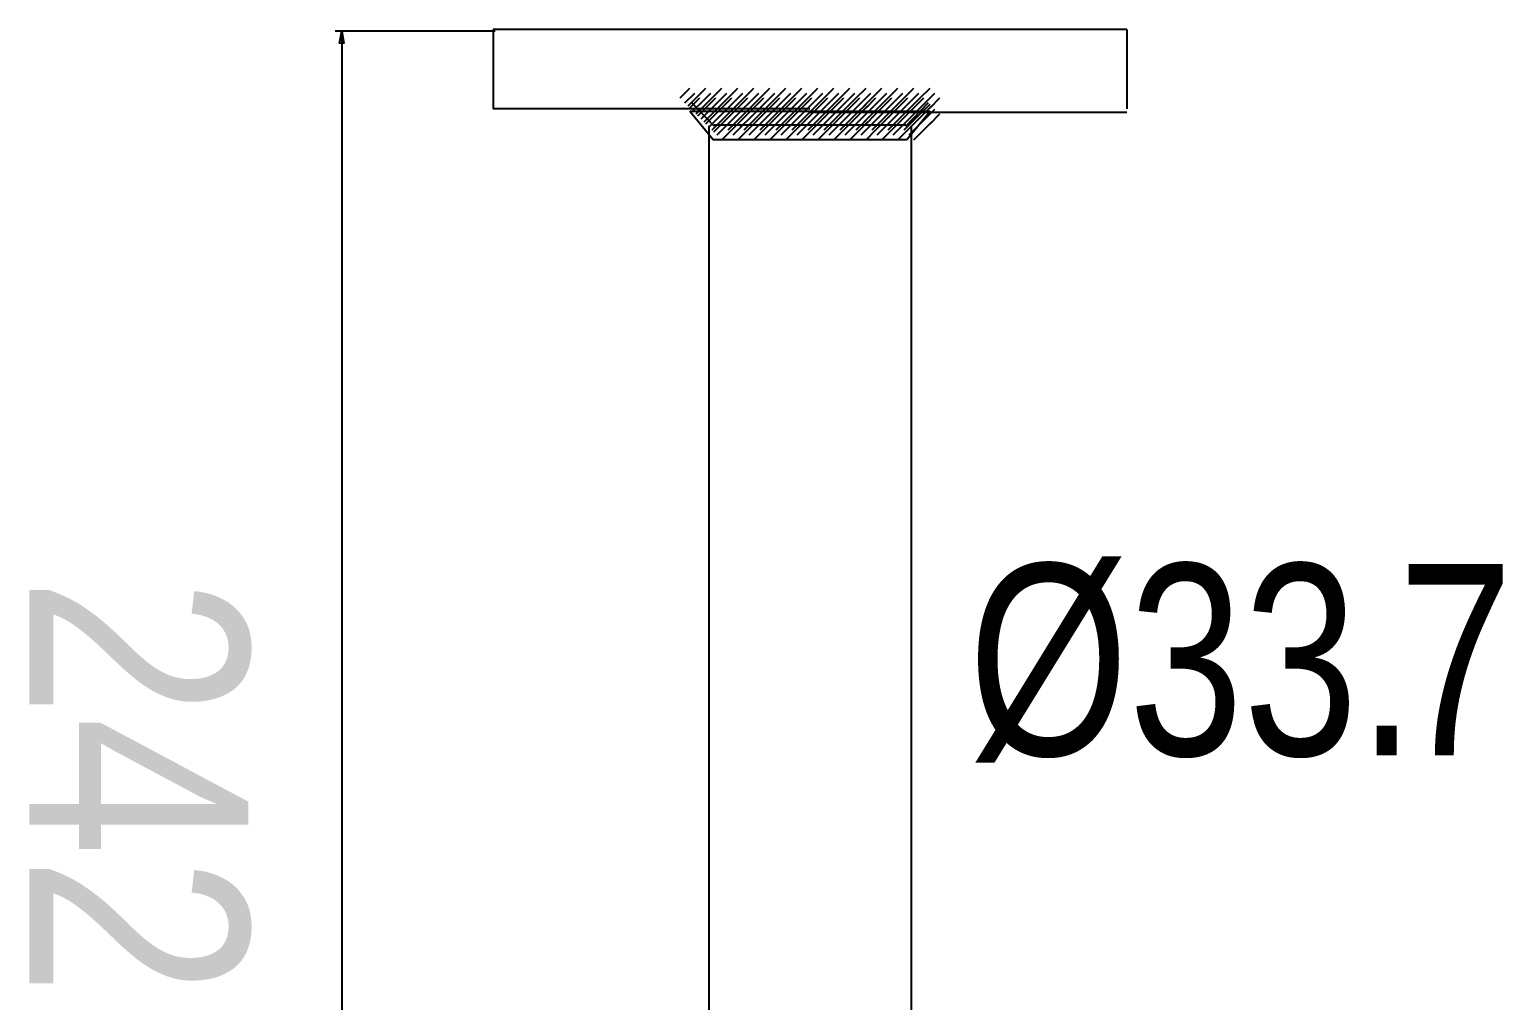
# Model space of a CAD drawing. Extents: x 5 to 166, y 5 to 337.
# Drawn here: x 5.3 to 67, y 36.9 to 77.6 of the extents above; entities that cross this region are included whole.
import ezdxf

# ---------------------------------------------------------------- set-up
doc = ezdxf.new("R2010")
doc.units = 0
doc.layers.add('LIVELLO_1', color=160, linetype='Continuous')
doc.styles.add('STD', font='txt')

# ---------------------------------------------------------------- blocks, each defined once
blk = doc.blocks.new('AI9-BLK319')
at = {"layer": 'LIVELLO_1', "color": 7}
for p, q in [((3.948682, -0.356912), (4.360371, 0.058567)), ((4.154527, -0.561551), (4.56811, -0.148139)), ((4.360371, -0.768601), (4.773955, -0.356912))]:
    blk.add_line(p, q, dxfattribs=at)
blk = doc.blocks.new('AI9-BLK318')
at = {"layer": 'LIVELLO_1', "color": 7}
blk.add_blockref('AI9-BLK319', (0, 0), dxfattribs=at)
blk = doc.blocks.new('AI9-BLK317')
at = {"layer": 'LIVELLO_1', "color": 7}
for p, q in [((4.202414, -0.18638), (4.61393, 0.225309)), ((4.408086, -0.395152), (4.82167, 0.018259)), ((4.61393, -0.600136), (5.027514, -0.18638))]:
    blk.add_line(p, q, dxfattribs=at)
blk = doc.blocks.new('AI9-BLK316')
at = {"layer": 'LIVELLO_1', "color": 7}
blk.add_blockref('AI9-BLK317', (0, 0), dxfattribs=at)
blk = doc.blocks.new('AI9-BLK315')
at = {"layer": 'LIVELLO_1', "color": 7}
for p, q in [((4.369931, 0.021876), (4.783343, 0.433565)), ((4.575604, -0.186552), (4.989187, 0.22686)), ((4.783343, -0.391535), (5.195032, 0.021876))]:
    blk.add_line(p, q, dxfattribs=at)
blk = doc.blocks.new('AI9-BLK314')
at = {"layer": 'LIVELLO_1', "color": 7}
blk.add_blockref('AI9-BLK315', (0, 0), dxfattribs=at)
blk = doc.blocks.new('AI9-BLK311')
at = {"layer": 'LIVELLO_1', "color": 7}
for p, q in [((3.275855, -0.356912), (3.6903, 0.058567)), ((3.483594, -0.561551), (3.896145, -0.148139)), ((3.6903, -0.768601), (4.103884, -0.356912))]:
    blk.add_line(p, q, dxfattribs=at)
blk = doc.blocks.new('AI9-BLK310')
at = {"layer": 'LIVELLO_1', "color": 7}
blk.add_blockref('AI9-BLK311', (0, 0), dxfattribs=at)
blk = doc.blocks.new('AI9-BLK309')
at = {"layer": 'LIVELLO_1', "color": 7}
for p, q in [((3.613647, -0.18638), (4.025336, 0.225309)), ((3.819491, -0.395152), (4.23118, 0.018259)), ((4.025336, -0.600136), (4.438919, -0.18638))]:
    blk.add_line(p, q, dxfattribs=at)
blk = doc.blocks.new('AI9-BLK308')
at = {"layer": 'LIVELLO_1', "color": 7}
blk.add_blockref('AI9-BLK309', (0, 0), dxfattribs=at)
blk = doc.blocks.new('AI9-BLK307')
at = {"layer": 'LIVELLO_1', "color": 7}
for p, q in [((3.948682, 0.021876), (4.360371, 0.433565)), ((4.154527, -0.186552), (4.56811, 0.22686)), ((4.360371, -0.391535), (4.773955, 0.021876))]:
    blk.add_line(p, q, dxfattribs=at)
blk = doc.blocks.new('AI9-BLK306')
at = {"layer": 'LIVELLO_1', "color": 7}
blk.add_blockref('AI9-BLK307', (0, 0), dxfattribs=at)
blk = doc.blocks.new('AI9-BLK305')
at = {"layer": 'LIVELLO_1', "color": 7}
for p, q in [((4.202414, 0.209462), (4.61393, 0.621151)), ((4.408086, 0.002756), (4.82167, 0.414445)), ((4.61393, -0.20395), (5.027514, 0.209462))]:
    blk.add_line(p, q, dxfattribs=at)
blk = doc.blocks.new('AI9-BLK304')
at = {"layer": 'LIVELLO_1', "color": 7}
blk.add_blockref('AI9-BLK305', (0, 0), dxfattribs=at)
blk = doc.blocks.new('AI9-BLK303')
at = {"layer": 'LIVELLO_1', "color": 7}
for p, q in [((4.369931, 0.37586), (4.783343, 0.789616)), ((4.575604, 0.169154), (4.989187, 0.580843)), ((4.783343, -0.037552), (5.195032, 0.37586))]:
    blk.add_line(p, q, dxfattribs=at)
blk = doc.blocks.new('AI9-BLK302')
at = {"layer": 'LIVELLO_1', "color": 7}
blk.add_blockref('AI9-BLK303', (0, 0), dxfattribs=at)
blk = doc.blocks.new('AI9-BLK301')
at = {"layer": 'LIVELLO_1', "color": 7}
for p, q in [((2.605784, -0.356912), (3.019196, 0.058567)), ((2.813351, -0.561551), (3.22504, -0.148139)), ((3.019196, -0.768601), (3.430884, -0.356912))]:
    blk.add_line(p, q, dxfattribs=at)
blk = doc.blocks.new('AI9-BLK300')
at = {"layer": 'LIVELLO_1', "color": 7}
blk.add_blockref('AI9-BLK301', (0, 0), dxfattribs=at)
blk = doc.blocks.new('AI9-BLK299')
at = {"layer": 'LIVELLO_1', "color": 7}
for p, q in [((2.94082, -0.18638), (3.354231, 0.225309)), ((3.148559, -0.395152), (3.560076, 0.018259)), ((3.354231, -0.600136), (3.76592, -0.18638))]:
    blk.add_line(p, q, dxfattribs=at)
blk = doc.blocks.new('AI9-BLK298')
at = {"layer": 'LIVELLO_1', "color": 7}
blk.add_blockref('AI9-BLK299', (0, 0), dxfattribs=at)
blk = doc.blocks.new('AI9-BLK297')
at = {"layer": 'LIVELLO_1', "color": 7}
for p, q in [((3.275855, 0.021876), (3.6903, 0.433565)), ((3.483594, -0.186552), (3.896145, 0.22686)), ((3.6903, -0.391535), (4.103884, 0.021876))]:
    blk.add_line(p, q, dxfattribs=at)
blk = doc.blocks.new('AI9-BLK296')
at = {"layer": 'LIVELLO_1', "color": 7}
blk.add_blockref('AI9-BLK297', (0, 0), dxfattribs=at)
blk = doc.blocks.new('AI9-BLK295')
at = {"layer": 'LIVELLO_1', "color": 7}
for p, q in [((3.613647, 0.209462), (4.025336, 0.621151)), ((3.819491, 0.002756), (4.23118, 0.414445)), ((4.025336, -0.20395), (4.438919, 0.209462))]:
    blk.add_line(p, q, dxfattribs=at)
blk = doc.blocks.new('AI9-BLK294')
at = {"layer": 'LIVELLO_1', "color": 7}
blk.add_blockref('AI9-BLK295', (0, 0), dxfattribs=at)
blk = doc.blocks.new('AI9-BLK293')
at = {"layer": 'LIVELLO_1', "color": 7}
for p, q in [((3.948682, 0.37586), (4.360371, 0.789616)), ((4.154527, 0.169154), (4.56811, 0.580843)), ((4.360371, -0.037552), (4.773955, 0.37586))]:
    blk.add_line(p, q, dxfattribs=at)
blk = doc.blocks.new('AI9-BLK292')
at = {"layer": 'LIVELLO_1', "color": 7}
blk.add_blockref('AI9-BLK293', (0, 0), dxfattribs=at)
blk = doc.blocks.new('AI9-BLK291')
at = {"layer": 'LIVELLO_1', "color": 7}
for p, q in [((1.935541, -0.356912), (2.349124, 0.058567)), ((2.141385, -0.561551), (2.554969, -0.148139)), ((2.349124, -0.768601), (2.760813, -0.356912))]:
    blk.add_line(p, q, dxfattribs=at)
blk = doc.blocks.new('AI9-BLK290')
at = {"layer": 'LIVELLO_1', "color": 7}
blk.add_blockref('AI9-BLK291', (0, 0), dxfattribs=at)
blk = doc.blocks.new('AI9-BLK289')
at = {"layer": 'LIVELLO_1', "color": 7}
for p, q in [((2.270576, -0.18638), (2.68416, 0.225309)), ((2.476421, -0.395152), (2.890004, 0.018259)), ((2.68416, -0.600136), (3.095849, -0.18638))]:
    blk.add_line(p, q, dxfattribs=at)
blk = doc.blocks.new('AI9-BLK288')
at = {"layer": 'LIVELLO_1', "color": 7}
blk.add_blockref('AI9-BLK289', (0, 0), dxfattribs=at)
blk = doc.blocks.new('AI9-BLK287')
at = {"layer": 'LIVELLO_1', "color": 7}
for p, q in [((2.605784, 0.021876), (3.019196, 0.433565)), ((2.813351, -0.186552), (3.22504, 0.22686)), ((3.019196, -0.391535), (3.430884, 0.021876))]:
    blk.add_line(p, q, dxfattribs=at)
blk = doc.blocks.new('AI9-BLK286')
at = {"layer": 'LIVELLO_1', "color": 7}
blk.add_blockref('AI9-BLK287', (0, 0), dxfattribs=at)
blk = doc.blocks.new('AI9-BLK285')
at = {"layer": 'LIVELLO_1', "color": 7}
for p, q in [((2.94082, 0.209462), (3.354231, 0.621151)), ((3.148559, 0.002756), (3.560076, 0.414445)), ((3.354231, -0.20395), (3.76592, 0.209462))]:
    blk.add_line(p, q, dxfattribs=at)
blk = doc.blocks.new('AI9-BLK284')
at = {"layer": 'LIVELLO_1', "color": 7}
blk.add_blockref('AI9-BLK285', (0, 0), dxfattribs=at)
blk = doc.blocks.new('AI9-BLK283')
at = {"layer": 'LIVELLO_1', "color": 7}
for p, q in [((3.275855, 0.37586), (3.6903, 0.789616)), ((3.483594, 0.169154), (3.896145, 0.580843)), ((3.6903, -0.037552), (4.103884, 0.37586))]:
    blk.add_line(p, q, dxfattribs=at)
blk = doc.blocks.new('AI9-BLK282')
at = {"layer": 'LIVELLO_1', "color": 7}
blk.add_blockref('AI9-BLK283', (0, 0), dxfattribs=at)
blk = doc.blocks.new('AI9-BLK281')
at = {"layer": 'LIVELLO_1', "color": 7}
for p, q in [((1.264608, -0.356912), (1.676125, 0.058567)), ((1.470281, -0.561551), (1.883864, -0.148139)), ((1.676125, -0.768601), (2.089709, -0.356912))]:
    blk.add_line(p, q, dxfattribs=at)
blk = doc.blocks.new('AI9-BLK280')
at = {"layer": 'LIVELLO_1', "color": 7}
blk.add_blockref('AI9-BLK281', (0, 0), dxfattribs=at)
blk = doc.blocks.new('AI9-BLK279')
at = {"layer": 'LIVELLO_1', "color": 7}
for p, q in [((1.599644, -0.18638), (2.011161, 0.225309)), ((1.805488, -0.395152), (2.219933, 0.018259)), ((2.011161, -0.600136), (2.425778, -0.18638))]:
    blk.add_line(p, q, dxfattribs=at)
blk = doc.blocks.new('AI9-BLK278')
at = {"layer": 'LIVELLO_1', "color": 7}
blk.add_blockref('AI9-BLK279', (0, 0), dxfattribs=at)
blk = doc.blocks.new('AI9-BLK277')
at = {"layer": 'LIVELLO_1', "color": 7}
for p, q in [((1.935541, 0.021876), (2.349124, 0.433565)), ((2.141385, -0.186552), (2.554969, 0.22686)), ((2.349124, -0.391535), (2.760813, 0.021876))]:
    blk.add_line(p, q, dxfattribs=at)
blk = doc.blocks.new('AI9-BLK276')
at = {"layer": 'LIVELLO_1', "color": 7}
blk.add_blockref('AI9-BLK277', (0, 0), dxfattribs=at)
blk = doc.blocks.new('AI9-BLK275')
at = {"layer": 'LIVELLO_1', "color": 7}
for p, q in [((2.270576, 0.209462), (2.68416, 0.621151)), ((2.476421, 0.002756), (2.890004, 0.414445)), ((2.68416, -0.20395), (3.095849, 0.209462))]:
    blk.add_line(p, q, dxfattribs=at)
blk = doc.blocks.new('AI9-BLK274')
at = {"layer": 'LIVELLO_1', "color": 7}
blk.add_blockref('AI9-BLK275', (0, 0), dxfattribs=at)
blk = doc.blocks.new('AI9-BLK273')
at = {"layer": 'LIVELLO_1', "color": 7}
for p, q in [((2.605784, 0.37586), (3.019196, 0.789616)), ((2.813351, 0.169154), (3.22504, 0.580843)), ((3.019196, -0.037552), (3.430884, 0.37586))]:
    blk.add_line(p, q, dxfattribs=at)
blk = doc.blocks.new('AI9-BLK272')
at = {"layer": 'LIVELLO_1', "color": 7}
blk.add_blockref('AI9-BLK273', (0, 0), dxfattribs=at)
blk = doc.blocks.new('AI9-BLK271')
at = {"layer": 'LIVELLO_1', "color": 7}
for p, q in [((0.59247, -0.356912), (1.006054, 0.058567)), ((0.80021, -0.561551), (1.211898, -0.148139)), ((1.006054, -0.768601), (1.419638, -0.356912))]:
    blk.add_line(p, q, dxfattribs=at)
blk = doc.blocks.new('AI9-BLK270')
at = {"layer": 'LIVELLO_1', "color": 7}
blk.add_blockref('AI9-BLK271', (0, 0), dxfattribs=at)
blk = doc.blocks.new('AI9-BLK269')
at = {"layer": 'LIVELLO_1', "color": 7}
for p, q in [((0.929573, -0.18638), (1.34109, 0.225309)), ((1.135245, -0.395152), (1.546934, 0.018259)), ((1.34109, -0.600136), (1.754673, -0.18638))]:
    blk.add_line(p, q, dxfattribs=at)
blk = doc.blocks.new('AI9-BLK268')
at = {"layer": 'LIVELLO_1', "color": 7}
blk.add_blockref('AI9-BLK269', (0, 0), dxfattribs=at)
blk = doc.blocks.new('AI9-BLK267')
at = {"layer": 'LIVELLO_1', "color": 7}
for p, q in [((1.264608, 0.021876), (1.676125, 0.433565)), ((1.470281, -0.186552), (1.883864, 0.22686)), ((1.676125, -0.391535), (2.089709, 0.021876))]:
    blk.add_line(p, q, dxfattribs=at)
blk = doc.blocks.new('AI9-BLK266')
at = {"layer": 'LIVELLO_1', "color": 7}
blk.add_blockref('AI9-BLK267', (0, 0), dxfattribs=at)
blk = doc.blocks.new('AI9-BLK265')
at = {"layer": 'LIVELLO_1', "color": 7}
for p, q in [((1.599644, 0.209462), (2.011161, 0.621151)), ((1.805488, 0.002756), (2.219933, 0.414445)), ((2.011161, -0.20395), (2.425778, 0.209462))]:
    blk.add_line(p, q, dxfattribs=at)
blk = doc.blocks.new('AI9-BLK264')
at = {"layer": 'LIVELLO_1', "color": 7}
blk.add_blockref('AI9-BLK265', (0, 0), dxfattribs=at)
blk = doc.blocks.new('AI9-BLK263')
at = {"layer": 'LIVELLO_1', "color": 7}
for p, q in [((1.935541, 0.37586), (2.349124, 0.789616)), ((2.141385, 0.169154), (2.554969, 0.580843)), ((2.349124, -0.037552), (2.760813, 0.37586))]:
    blk.add_line(p, q, dxfattribs=at)
blk = doc.blocks.new('AI9-BLK262')
at = {"layer": 'LIVELLO_1', "color": 7}
blk.add_blockref('AI9-BLK263', (0, 0), dxfattribs=at)
blk = doc.blocks.new('AI9-BLK261')
at = {"layer": 'LIVELLO_1', "color": 7}
for p, q in [((-0.078462, -0.356912), (0.334949, 0.058567)), ((0.127382, -0.561551), (0.540794, -0.148139)), ((0.334949, -0.768601), (0.746638, -0.356912))]:
    blk.add_line(p, q, dxfattribs=at)
blk = doc.blocks.new('AI9-BLK260')
at = {"layer": 'LIVELLO_1', "color": 7}
blk.add_blockref('AI9-BLK261', (0, 0), dxfattribs=at)
blk = doc.blocks.new('AI9-BLK259')
at = {"layer": 'LIVELLO_1', "color": 7}
for p, q in [((0.256573, -0.18638), (0.671018, 0.225309)), ((0.465174, -0.395152), (0.876863, 0.018259)), ((0.671018, -0.600136), (1.082707, -0.18638))]:
    blk.add_line(p, q, dxfattribs=at)
blk = doc.blocks.new('AI9-BLK258')
at = {"layer": 'LIVELLO_1', "color": 7}
blk.add_blockref('AI9-BLK259', (0, 0), dxfattribs=at)
blk = doc.blocks.new('AI9-BLK257')
at = {"layer": 'LIVELLO_1', "color": 7}
for p, q in [((0.59247, 0.021876), (1.006054, 0.433565)), ((0.80021, -0.186552), (1.211898, 0.22686)), ((1.006054, -0.391535), (1.419638, 0.021876))]:
    blk.add_line(p, q, dxfattribs=at)
blk = doc.blocks.new('AI9-BLK256')
at = {"layer": 'LIVELLO_1', "color": 7}
blk.add_blockref('AI9-BLK257', (0, 0), dxfattribs=at)
blk = doc.blocks.new('AI9-BLK255')
at = {"layer": 'LIVELLO_1', "color": 7}
for p, q in [((0.929573, 0.209462), (1.34109, 0.621151)), ((1.135245, 0.002756), (1.546934, 0.414445)), ((1.34109, -0.20395), (1.754673, 0.209462))]:
    blk.add_line(p, q, dxfattribs=at)
blk = doc.blocks.new('AI9-BLK254')
at = {"layer": 'LIVELLO_1', "color": 7}
blk.add_blockref('AI9-BLK255', (0, 0), dxfattribs=at)
blk = doc.blocks.new('AI9-BLK253')
at = {"layer": 'LIVELLO_1', "color": 7}
for p, q in [((1.264608, 0.37586), (1.676125, 0.789616)), ((1.470281, 0.169154), (1.883864, 0.580843)), ((1.676125, -0.037552), (2.089709, 0.37586))]:
    blk.add_line(p, q, dxfattribs=at)
blk = doc.blocks.new('AI9-BLK252')
at = {"layer": 'LIVELLO_1', "color": 7}
blk.add_blockref('AI9-BLK253', (0, 0), dxfattribs=at)
blk = doc.blocks.new('AI9-BLK251')
at = {"layer": 'LIVELLO_1', "color": 7}
for p, q in [((-0.748533, -0.356912), (-0.337016, 0.058567)), ((-0.542861, -0.561551), (-0.129277, -0.148139)), ((-0.337016, -0.768601), (0.076567, -0.356912))]:
    blk.add_line(p, q, dxfattribs=at)
blk = doc.blocks.new('AI9-BLK250')
at = {"layer": 'LIVELLO_1', "color": 7}
blk.add_blockref('AI9-BLK251', (0, 0), dxfattribs=at)
blk = doc.blocks.new('AI9-BLK249')
at = {"layer": 'LIVELLO_1', "color": 7}
for p, q in [((-0.413498, -0.18638), (-0.000086, 0.225309)), ((-0.207825, -0.395152), (0.205758, 0.018259)), ((-0.000086, -0.600136), (0.411603, -0.18638))]:
    blk.add_line(p, q, dxfattribs=at)
blk = doc.blocks.new('AI9-BLK248')
at = {"layer": 'LIVELLO_1', "color": 7}
blk.add_blockref('AI9-BLK249', (0, 0), dxfattribs=at)
blk = doc.blocks.new('AI9-BLK247')
at = {"layer": 'LIVELLO_1', "color": 7}
for p, q in [((-0.078462, 0.021876), (0.334949, 0.433565)), ((0.127382, -0.186552), (0.540794, 0.22686)), ((0.334949, -0.391535), (0.746638, 0.021876))]:
    blk.add_line(p, q, dxfattribs=at)
blk = doc.blocks.new('AI9-BLK246')
at = {"layer": 'LIVELLO_1', "color": 7}
blk.add_blockref('AI9-BLK247', (0, 0), dxfattribs=at)
blk = doc.blocks.new('AI9-BLK245')
at = {"layer": 'LIVELLO_1', "color": 7}
for p, q in [((0.256573, 0.209462), (0.671018, 0.621151)), ((0.465174, 0.002756), (0.876863, 0.414445)), ((0.671018, -0.20395), (1.082707, 0.209462))]:
    blk.add_line(p, q, dxfattribs=at)
blk = doc.blocks.new('AI9-BLK244')
at = {"layer": 'LIVELLO_1', "color": 7}
blk.add_blockref('AI9-BLK245', (0, 0), dxfattribs=at)
blk = doc.blocks.new('AI9-BLK243')
at = {"layer": 'LIVELLO_1', "color": 7}
for p, q in [((0.59247, 0.37586), (1.006054, 0.789616)), ((0.80021, 0.169154), (1.211898, 0.580843)), ((1.006054, -0.037552), (1.419638, 0.37586))]:
    blk.add_line(p, q, dxfattribs=at)
blk = doc.blocks.new('AI9-BLK242')
at = {"layer": 'LIVELLO_1', "color": 7}
blk.add_blockref('AI9-BLK243', (0, 0), dxfattribs=at)
blk = doc.blocks.new('AI9-BLK241')
at = {"layer": 'LIVELLO_1', "color": 7}
for p, q in [((-1.419638, -0.356912), (-1.007949, 0.058567)), ((-1.213793, -0.561551), (-0.801243, -0.148139)), ((-1.007949, -0.768601), (-0.593504, -0.356912))]:
    blk.add_line(p, q, dxfattribs=at)
blk = doc.blocks.new('AI9-BLK240')
at = {"layer": 'LIVELLO_1', "color": 7}
blk.add_blockref('AI9-BLK241', (0, 0), dxfattribs=at)
blk = doc.blocks.new('AI9-BLK239')
at = {"layer": 'LIVELLO_1', "color": 7}
for p, q in [((-1.083569, -0.18638), (-0.672052, 0.225309)), ((-0.877896, -0.395152), (-0.464313, 0.018259)), ((-0.672052, -0.600136), (-0.258468, -0.18638))]:
    blk.add_line(p, q, dxfattribs=at)
blk = doc.blocks.new('AI9-BLK238')
at = {"layer": 'LIVELLO_1', "color": 7}
blk.add_blockref('AI9-BLK239', (0, 0), dxfattribs=at)
blk = doc.blocks.new('AI9-BLK237')
at = {"layer": 'LIVELLO_1', "color": 7}
for p, q in [((-0.748533, 0.021876), (-0.337016, 0.433565)), ((-0.542861, -0.186552), (-0.129277, 0.22686)), ((-0.337016, -0.391535), (0.076567, 0.021876))]:
    blk.add_line(p, q, dxfattribs=at)
blk = doc.blocks.new('AI9-BLK236')
at = {"layer": 'LIVELLO_1', "color": 7}
blk.add_blockref('AI9-BLK237', (0, 0), dxfattribs=at)
blk = doc.blocks.new('AI9-BLK235')
at = {"layer": 'LIVELLO_1', "color": 7}
for p, q in [((-0.413498, 0.209462), (-0.000086, 0.621151)), ((-0.207825, 0.002756), (0.205758, 0.414445)), ((-0.000086, -0.20395), (0.411603, 0.209462))]:
    blk.add_line(p, q, dxfattribs=at)
blk = doc.blocks.new('AI9-BLK234')
at = {"layer": 'LIVELLO_1', "color": 7}
blk.add_blockref('AI9-BLK235', (0, 0), dxfattribs=at)
blk = doc.blocks.new('AI9-BLK233')
at = {"layer": 'LIVELLO_1', "color": 7}
for p, q in [((-0.078462, 0.37586), (0.334949, 0.789616)), ((0.127382, 0.169154), (0.540794, 0.580843)), ((0.334949, -0.037552), (0.746638, 0.37586))]:
    blk.add_line(p, q, dxfattribs=at)
blk = doc.blocks.new('AI9-BLK232')
at = {"layer": 'LIVELLO_1', "color": 7}
blk.add_blockref('AI9-BLK233', (0, 0), dxfattribs=at)
blk = doc.blocks.new('AI9-BLK231')
at = {"layer": 'LIVELLO_1', "color": 7}
for p, q in [((-2.091604, -0.356912), (-1.678192, 0.058567)), ((-1.883864, -0.561551), (-1.472348, -0.148139)), ((-1.678192, -0.768601), (-1.264608, -0.356912))]:
    blk.add_line(p, q, dxfattribs=at)
blk = doc.blocks.new('AI9-BLK230')
at = {"layer": 'LIVELLO_1', "color": 7}
blk.add_blockref('AI9-BLK231', (0, 0), dxfattribs=at)
blk = doc.blocks.new('AI9-BLK229')
at = {"layer": 'LIVELLO_1', "color": 7}
for p, q in [((-1.754673, -0.18638), (-1.343157, 0.225309)), ((-1.548829, -0.395152), (-1.137312, 0.018259)), ((-1.343157, -0.600136), (-0.929573, -0.18638))]:
    blk.add_line(p, q, dxfattribs=at)
blk = doc.blocks.new('AI9-BLK228')
at = {"layer": 'LIVELLO_1', "color": 7}
blk.add_blockref('AI9-BLK229', (0, 0), dxfattribs=at)
blk = doc.blocks.new('AI9-BLK227')
at = {"layer": 'LIVELLO_1', "color": 7}
for p, q in [((-1.419638, 0.021876), (-1.007949, 0.433565)), ((-1.213793, -0.186552), (-0.801243, 0.22686)), ((-1.007949, -0.391535), (-0.593504, 0.021876))]:
    blk.add_line(p, q, dxfattribs=at)
blk = doc.blocks.new('AI9-BLK226')
at = {"layer": 'LIVELLO_1', "color": 7}
blk.add_blockref('AI9-BLK227', (0, 0), dxfattribs=at)
blk = doc.blocks.new('AI9-BLK225')
at = {"layer": 'LIVELLO_1', "color": 7}
for p, q in [((-1.083569, 0.209462), (-0.672052, 0.621151)), ((-0.877896, 0.002756), (-0.464313, 0.414445)), ((-0.672052, -0.20395), (-0.258468, 0.209462))]:
    blk.add_line(p, q, dxfattribs=at)
blk = doc.blocks.new('AI9-BLK224')
at = {"layer": 'LIVELLO_1', "color": 7}
blk.add_blockref('AI9-BLK225', (0, 0), dxfattribs=at)
blk = doc.blocks.new('AI9-BLK223')
at = {"layer": 'LIVELLO_1', "color": 7}
for p, q in [((-0.748533, 0.37586), (-0.337016, 0.789616)), ((-0.542861, 0.169154), (-0.129277, 0.580843)), ((-0.337016, -0.037552), (0.076567, 0.37586))]:
    blk.add_line(p, q, dxfattribs=at)
blk = doc.blocks.new('AI9-BLK222')
at = {"layer": 'LIVELLO_1', "color": 7}
blk.add_blockref('AI9-BLK223', (0, 0), dxfattribs=at)
blk = doc.blocks.new('AI9-BLK221')
at = {"layer": 'LIVELLO_1', "color": 7}
for p, q in [((-2.761847, -0.356912), (-2.348263, 0.058567)), ((-2.556002, -0.561551), (-2.142419, -0.148139)), ((-2.348263, -0.768601), (-1.936574, -0.356912))]:
    blk.add_line(p, q, dxfattribs=at)
blk = doc.blocks.new('AI9-BLK220')
at = {"layer": 'LIVELLO_1', "color": 7}
blk.add_blockref('AI9-BLK221', (0, 0), dxfattribs=at)
blk = doc.blocks.new('AI9-BLK219')
at = {"layer": 'LIVELLO_1', "color": 7}
for p, q in [((-2.426639, -0.18638), (-2.013228, 0.225309)), ((-2.219072, -0.395152), (-1.807383, 0.018259)), ((-2.013228, -0.600136), (-1.601539, -0.18638))]:
    blk.add_line(p, q, dxfattribs=at)
blk = doc.blocks.new('AI9-BLK218')
at = {"layer": 'LIVELLO_1', "color": 7}
blk.add_blockref('AI9-BLK219', (0, 0), dxfattribs=at)
blk = doc.blocks.new('AI9-BLK217')
at = {"layer": 'LIVELLO_1', "color": 7}
for p, q in [((-2.091604, 0.021876), (-1.678192, 0.433565)), ((-1.883864, -0.186552), (-1.472348, 0.22686)), ((-1.678192, -0.391535), (-1.264608, 0.021876))]:
    blk.add_line(p, q, dxfattribs=at)
blk = doc.blocks.new('AI9-BLK216')
at = {"layer": 'LIVELLO_1', "color": 7}
blk.add_blockref('AI9-BLK217', (0, 0), dxfattribs=at)
blk = doc.blocks.new('AI9-BLK215')
at = {"layer": 'LIVELLO_1', "color": 7}
for p, q in [((-1.754673, 0.209462), (-1.343157, 0.621151)), ((-1.548829, 0.002756), (-1.137312, 0.414445)), ((-1.343157, -0.20395), (-0.929573, 0.209462))]:
    blk.add_line(p, q, dxfattribs=at)
blk = doc.blocks.new('AI9-BLK214')
at = {"layer": 'LIVELLO_1', "color": 7}
blk.add_blockref('AI9-BLK215', (0, 0), dxfattribs=at)
blk = doc.blocks.new('AI9-BLK213')
at = {"layer": 'LIVELLO_1', "color": 7}
for p, q in [((-1.419638, 0.37586), (-1.007949, 0.789616)), ((-1.213793, 0.169154), (-0.801243, 0.580843)), ((-1.007949, -0.037552), (-0.593504, 0.37586))]:
    blk.add_line(p, q, dxfattribs=at)
blk = doc.blocks.new('AI9-BLK212')
at = {"layer": 'LIVELLO_1', "color": 7}
blk.add_blockref('AI9-BLK213', (0, 0), dxfattribs=at)
blk = doc.blocks.new('AI9-BLK211')
at = {"layer": 'LIVELLO_1', "color": 7}
for p, q in [((-3.432779, -0.356912), (-3.021263, 0.058567)), ((-3.226935, -0.561551), (-2.813523, -0.148139)), ((-3.021263, -0.768601), (-2.607679, -0.356912))]:
    blk.add_line(p, q, dxfattribs=at)
blk = doc.blocks.new('AI9-BLK210')
at = {"layer": 'LIVELLO_1', "color": 7}
blk.add_blockref('AI9-BLK211', (0, 0), dxfattribs=at)
blk = doc.blocks.new('AI9-BLK209')
at = {"layer": 'LIVELLO_1', "color": 7}
for p, q in [((-3.097744, -0.18638), (-2.68416, 0.225309)), ((-2.891899, -0.395152), (-2.478488, 0.018259)), ((-2.68416, -0.600136), (-2.27161, -0.18638))]:
    blk.add_line(p, q, dxfattribs=at)
blk = doc.blocks.new('AI9-BLK208')
at = {"layer": 'LIVELLO_1', "color": 7}
blk.add_blockref('AI9-BLK209', (0, 0), dxfattribs=at)
blk = doc.blocks.new('AI9-BLK207')
at = {"layer": 'LIVELLO_1', "color": 7}
for p, q in [((-2.761847, 0.021876), (-2.348263, 0.433565)), ((-2.556002, -0.186552), (-2.142419, 0.22686)), ((-2.348263, -0.391535), (-1.936574, 0.021876))]:
    blk.add_line(p, q, dxfattribs=at)
blk = doc.blocks.new('AI9-BLK206')
at = {"layer": 'LIVELLO_1', "color": 7}
blk.add_blockref('AI9-BLK207', (0, 0), dxfattribs=at)
blk = doc.blocks.new('AI9-BLK205')
at = {"layer": 'LIVELLO_1', "color": 7}
for p, q in [((-2.426639, 0.209462), (-2.013228, 0.621151)), ((-2.219072, 0.002756), (-1.807383, 0.414445)), ((-2.013228, -0.20395), (-1.601539, 0.209462))]:
    blk.add_line(p, q, dxfattribs=at)
blk = doc.blocks.new('AI9-BLK204')
at = {"layer": 'LIVELLO_1', "color": 7}
blk.add_blockref('AI9-BLK205', (0, 0), dxfattribs=at)
blk = doc.blocks.new('AI9-BLK203')
at = {"layer": 'LIVELLO_1', "color": 7}
for p, q in [((-2.091604, 0.37586), (-1.678192, 0.789616)), ((-1.883864, 0.169154), (-1.472348, 0.580843)), ((-1.678192, -0.037552), (-1.264608, 0.37586))]:
    blk.add_line(p, q, dxfattribs=at)
blk = doc.blocks.new('AI9-BLK202')
at = {"layer": 'LIVELLO_1', "color": 7}
blk.add_blockref('AI9-BLK203', (0, 0), dxfattribs=at)
blk = doc.blocks.new('AI9-BLK201')
at = {"layer": 'LIVELLO_1', "color": 7}
for p, q in [((-4.10285, -0.356912), (-3.691334, 0.058567)), ((-3.897178, -0.561551), (-3.485489, -0.148139)), ((-3.691334, -0.768601), (-3.27775, -0.356912))]:
    blk.add_line(p, q, dxfattribs=at)
blk = doc.blocks.new('AI9-BLK200')
at = {"layer": 'LIVELLO_1', "color": 7}
blk.add_blockref('AI9-BLK201', (0, 0), dxfattribs=at)
blk = doc.blocks.new('AI9-BLK199')
at = {"layer": 'LIVELLO_1', "color": 7}
for p, q in [((-3.767815, -0.18638), (-3.356298, 0.225309)), ((-3.56197, -0.395152), (-3.148559, 0.018259)), ((-3.356298, -0.600136), (-2.942714, -0.18638))]:
    blk.add_line(p, q, dxfattribs=at)
blk = doc.blocks.new('AI9-BLK198')
at = {"layer": 'LIVELLO_1', "color": 7}
blk.add_blockref('AI9-BLK199', (0, 0), dxfattribs=at)
blk = doc.blocks.new('AI9-BLK197')
at = {"layer": 'LIVELLO_1', "color": 7}
for p, q in [((-3.432779, 0.021876), (-3.021263, 0.433565)), ((-3.226935, -0.186552), (-2.813523, 0.22686)), ((-3.021263, -0.391535), (-2.607679, 0.021876))]:
    blk.add_line(p, q, dxfattribs=at)
blk = doc.blocks.new('AI9-BLK196')
at = {"layer": 'LIVELLO_1', "color": 7}
blk.add_blockref('AI9-BLK197', (0, 0), dxfattribs=at)
blk = doc.blocks.new('AI9-BLK195')
at = {"layer": 'LIVELLO_1', "color": 7}
for p, q in [((-3.097744, 0.209462), (-2.68416, 0.621151)), ((-2.891899, 0.002756), (-2.478488, 0.414445)), ((-2.68416, -0.20395), (-2.27161, 0.209462))]:
    blk.add_line(p, q, dxfattribs=at)
blk = doc.blocks.new('AI9-BLK194')
at = {"layer": 'LIVELLO_1', "color": 7}
blk.add_blockref('AI9-BLK195', (0, 0), dxfattribs=at)
blk = doc.blocks.new('AI9-BLK193')
at = {"layer": 'LIVELLO_1', "color": 7}
for p, q in [((-2.761847, 0.37586), (-2.348263, 0.789616)), ((-2.556002, 0.169154), (-2.142419, 0.580843)), ((-2.348263, -0.037552), (-1.936574, 0.37586))]:
    blk.add_line(p, q, dxfattribs=at)
blk = doc.blocks.new('AI9-BLK192')
at = {"layer": 'LIVELLO_1', "color": 7}
blk.add_blockref('AI9-BLK193', (0, 0), dxfattribs=at)
blk = doc.blocks.new('AI9-BLK191')
at = {"layer": 'LIVELLO_1', "color": 7}
for p, q in [((-4.440814, -0.18638), (-4.026369, 0.225309)), ((-4.232214, -0.395152), (-3.820525, 0.018259)), ((-4.026369, -0.600136), (-3.612786, -0.18638))]:
    blk.add_line(p, q, dxfattribs=at)
blk = doc.blocks.new('AI9-BLK190')
at = {"layer": 'LIVELLO_1', "color": 7}
blk.add_blockref('AI9-BLK191', (0, 0), dxfattribs=at)
blk = doc.blocks.new('AI9-BLK189')
at = {"layer": 'LIVELLO_1', "color": 7}
for p, q in [((-4.10285, 0.021876), (-3.691334, 0.433565)), ((-3.897178, -0.186552), (-3.485489, 0.22686)), ((-3.691334, -0.391535), (-3.27775, 0.021876))]:
    blk.add_line(p, q, dxfattribs=at)
blk = doc.blocks.new('AI9-BLK188')
at = {"layer": 'LIVELLO_1', "color": 7}
blk.add_blockref('AI9-BLK189', (0, 0), dxfattribs=at)
blk = doc.blocks.new('AI9-BLK187')
at = {"layer": 'LIVELLO_1', "color": 7}
for p, q in [((-3.767815, 0.209462), (-3.356298, 0.621151)), ((-3.56197, 0.002756), (-3.148559, 0.414445)), ((-3.356298, -0.20395), (-2.942714, 0.209462))]:
    blk.add_line(p, q, dxfattribs=at)
blk = doc.blocks.new('AI9-BLK186')
at = {"layer": 'LIVELLO_1', "color": 7}
blk.add_blockref('AI9-BLK187', (0, 0), dxfattribs=at)
blk = doc.blocks.new('AI9-BLK185')
at = {"layer": 'LIVELLO_1', "color": 7}
for p, q in [((-3.432779, 0.37586), (-3.021263, 0.789616)), ((-3.226935, 0.169154), (-2.813523, 0.580843)), ((-3.021263, -0.037552), (-2.607679, 0.37586))]:
    blk.add_line(p, q, dxfattribs=at)
blk = doc.blocks.new('AI9-BLK184')
at = {"layer": 'LIVELLO_1', "color": 7}
blk.add_blockref('AI9-BLK185', (0, 0), dxfattribs=at)
blk = doc.blocks.new('AI9-BLK183')
at = {"layer": 'LIVELLO_1', "color": 7}
for p, q in [((-4.77585, 0.021876), (-4.362266, 0.433565)), ((-4.56811, -0.186552), (-4.156594, 0.22686)), ((-4.362266, -0.391535), (-3.950749, 0.021876))]:
    blk.add_line(p, q, dxfattribs=at)
blk = doc.blocks.new('AI9-BLK182')
at = {"layer": 'LIVELLO_1', "color": 7}
blk.add_blockref('AI9-BLK183', (0, 0), dxfattribs=at)
blk = doc.blocks.new('AI9-BLK181')
at = {"layer": 'LIVELLO_1', "color": 7}
for p, q in [((-4.440814, 0.209462), (-4.026369, 0.621151)), ((-4.232214, 0.002756), (-3.820525, 0.414445)), ((-4.026369, -0.20395), (-3.612786, 0.209462))]:
    blk.add_line(p, q, dxfattribs=at)
blk = doc.blocks.new('AI9-BLK180')
at = {"layer": 'LIVELLO_1', "color": 7}
blk.add_blockref('AI9-BLK181', (0, 0), dxfattribs=at)
blk = doc.blocks.new('AI9-BLK179')
at = {"layer": 'LIVELLO_1', "color": 7}
for p, q in [((-4.10285, 0.37586), (-3.691334, 0.789616)), ((-3.897178, 0.169154), (-3.485489, 0.580843)), ((-3.691334, -0.037552), (-3.27775, 0.37586))]:
    blk.add_line(p, q, dxfattribs=at)
blk = doc.blocks.new('AI9-BLK178')
at = {"layer": 'LIVELLO_1', "color": 7}
blk.add_blockref('AI9-BLK179', (0, 0), dxfattribs=at)
blk = doc.blocks.new('AI9-BLK177')
at = {"layer": 'LIVELLO_1', "color": 7}
for p, q in [((-5.028461, 0.209462), (-4.61505, 0.621151)), ((-4.822617, 0.002756), (-4.409205, 0.414445)), ((-4.61505, -0.20395), (-4.203361, 0.209462))]:
    blk.add_line(p, q, dxfattribs=at)
blk = doc.blocks.new('AI9-BLK176')
at = {"layer": 'LIVELLO_1', "color": 7}
blk.add_blockref('AI9-BLK177', (0, 0), dxfattribs=at)
blk = doc.blocks.new('AI9-BLK175')
at = {"layer": 'LIVELLO_1', "color": 7}
for p, q in [((-4.77585, 0.37586), (-4.362266, 0.789616)), ((-4.56811, 0.169154), (-4.156594, 0.580843)), ((-4.362266, -0.037552), (-3.950749, 0.37586))]:
    blk.add_line(p, q, dxfattribs=at)
blk = doc.blocks.new('AI9-BLK174')
at = {"layer": 'LIVELLO_1', "color": 7}
blk.add_blockref('AI9-BLK175', (0, 0), dxfattribs=at)
blk = doc.blocks.new('AI9-BLK173')
at = {"layer": 'LIVELLO_1', "color": 7}
for p, q in [((-5.195979, 0.37586), (-4.782568, 0.789616)), ((-4.990307, 0.169154), (-4.576723, 0.580843)), ((-4.782568, -0.037552), (-4.370879, 0.37586))]:
    blk.add_line(p, q, dxfattribs=at)
blk = doc.blocks.new('AI9-BLK172')
at = {"layer": 'LIVELLO_1', "color": 7}
blk.add_blockref('AI9-BLK173', (0, 0), dxfattribs=at)
blk = doc.blocks.new('AI9-BLK1')
at = {"layer": 'LIVELLO_1', "color": 7}
for p, q in [((-59.13, -91.987), (-59.13, -95.316)), ((-32.553, -91.987), (-32.553, -95.316)), ((-59.035, -92.058), (-65.749, -92.058)), ((-65.469, -92.058), (-65.469, -149.627)), ((-49.855, -96.044), (-50.808, -95.052)), ((-41.83, -96.044), (-40.876, -95.052)), ((-45.843, -95.316), (-59.13, -95.316)), ((-32.553, -95.465), (-45.843, -95.465)), ((-50.081, -96.023), (-50.081, -147.505)), ((-41.83, -95.994), (-49.855, -95.994)), ((-41.604, -96.023), (-41.604, -147.505))]:
    blk.add_line(p, q, dxfattribs=at)
for points in [[(-32.553, -91.987), (-45.843, -91.987), (-59.13, -91.987)], [(-65.469, -92.058), (-65.379, -92.557), (-65.56, -92.557), (-65.469, -92.058)]]:
    blk.add_lwpolyline(points, dxfattribs=at)
blk.add_lwpolyline([(-45.843, -95.427), (-50.865, -95.427), (-49.9, -96.595), (-41.784, -96.595), (-40.822, -95.427)], close=True, dxfattribs=at)
for name, p in [('AI9-BLK172', (-46.092, -95.233)), ('AI9-BLK174', (-45.843, -95.233)), ('AI9-BLK178', (-45.843, -95.233)), ('AI9-BLK184', (-45.843, -95.233)), ('AI9-BLK192', (-45.843, -95.233)), ('AI9-BLK202', (-45.843, -95.233)), ('AI9-BLK212', (-45.843, -95.233)), ('AI9-BLK222', (-45.843, -95.233)), ('AI9-BLK232', (-45.843, -95.233)), ('AI9-BLK242', (-45.843, -95.233)), ('AI9-BLK252', (-45.843, -95.233)), ('AI9-BLK262', (-45.843, -95.233)), ('AI9-BLK272', (-45.843, -95.233)), ('AI9-BLK282', (-45.843, -95.233)), ('AI9-BLK292', (-45.843, -95.233)), ('AI9-BLK302', (-45.594, -95.233)), ('AI9-BLK176', (-45.925, -95.401)), ('AI9-BLK180', (-45.843, -95.401)), ('AI9-BLK186', (-45.843, -95.401)), ('AI9-BLK194', (-45.843, -95.401)), ('AI9-BLK204', (-45.843, -95.401)), ('AI9-BLK214', (-45.843, -95.401)), ('AI9-BLK224', (-45.843, -95.401)), ('AI9-BLK234', (-45.843, -95.401)), ('AI9-BLK244', (-45.843, -95.401)), ('AI9-BLK254', (-45.843, -95.401)), ('AI9-BLK264', (-45.843, -95.401)), ('AI9-BLK274', (-45.843, -95.401)), ('AI9-BLK284', (-45.843, -95.401)), ('AI9-BLK294', (-45.843, -95.401)), ('AI9-BLK304', (-45.761, -95.401)), ('AI9-BLK182', (-45.843, -95.549)), ('AI9-BLK190', (-45.843, -95.675)), ('AI9-BLK188', (-45.843, -95.549)), ('AI9-BLK198', (-45.843, -95.675)), ('AI9-BLK196', (-45.843, -95.549)), ('AI9-BLK208', (-45.843, -95.675)), ('AI9-BLK206', (-45.843, -95.549)), ('AI9-BLK218', (-45.843, -95.675)), ('AI9-BLK216', (-45.843, -95.549)), ('AI9-BLK228', (-45.843, -95.675)), ('AI9-BLK226', (-45.843, -95.549)), ('AI9-BLK238', (-45.843, -95.675)), ('AI9-BLK236', (-45.843, -95.549)), ('AI9-BLK248', (-45.843, -95.675)), ('AI9-BLK246', (-45.843, -95.549)), ('AI9-BLK258', (-45.843, -95.675)), ('AI9-BLK256', (-45.843, -95.549)), ('AI9-BLK268', (-45.843, -95.675)), ('AI9-BLK266', (-45.843, -95.549)), ('AI9-BLK278', (-45.843, -95.675)), ('AI9-BLK276', (-45.843, -95.549)), ('AI9-BLK288', (-45.843, -95.675)), ('AI9-BLK286', (-45.843, -95.549)), ('AI9-BLK298', (-45.843, -95.675)), ('AI9-BLK296', (-45.843, -95.549)), ('AI9-BLK308', (-45.843, -95.675)), ('AI9-BLK306', (-45.843, -95.549)), ('AI9-BLK316', (-45.761, -95.675)), ('AI9-BLK314', (-45.594, -95.549)), ('AI9-BLK200', (-45.843, -95.844)), ('AI9-BLK210', (-45.843, -95.844)), ('AI9-BLK220', (-45.843, -95.844)), ('AI9-BLK230', (-45.843, -95.844)), ('AI9-BLK240', (-45.843, -95.844)), ('AI9-BLK250', (-45.843, -95.844)), ('AI9-BLK260', (-45.843, -95.844)), ('AI9-BLK270', (-45.843, -95.844)), ('AI9-BLK280', (-45.843, -95.844)), ('AI9-BLK290', (-45.843, -95.844)), ('AI9-BLK300', (-45.843, -95.844)), ('AI9-BLK310', (-45.843, -95.844)), ('AI9-BLK318', (-45.843, -95.844))]:
    blk.add_blockref(name, p, dxfattribs=at)
at = {"layer": 'LIVELLO_1', "color": 7, "char_height": 8.02759, "attachment_point": 1, "style": 'STD'}
for s, insert in [('\\fArial Narrow|b0|i0;\\H8.0276;\\W0.94;\\C7;Ø33.', (-39.209, -114.395)), ('\\fArial Narrow|b0|i0;\\H8.0276;\\W0.94;\\C7;7', (-21.183, -114.395))]:
    blk.add_mtext(s, dxfattribs=dict(at, insert=insert))
at = {"layer": 'LIVELLO_1', "color": 7, "insert": (-69.389, -114.965), "char_height": 9.17603, "attachment_point": 1, "rotation": 270, "style": 'STD'}
blk.add_mtext('\\fArial Narrow|b0|i0;\\H9.1760;\\C7;242', dxfattribs=at)

msp = doc.modelspace()

# ---------------------------------------------------------------- block references
at = {"layer": 'LIVELLO_1', "color": 7}
msp.add_blockref('AI9-BLK1', (83.81547, 169.603946), dxfattribs=at)

doc.saveas('drawing.dxf')
